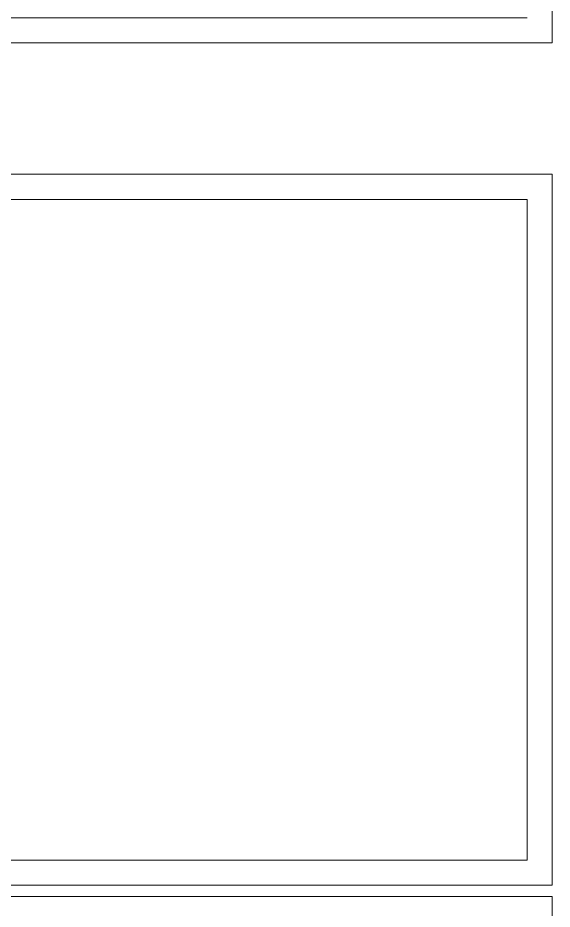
# Model space of a CAD drawing. Header units: inches. Extents: x -1851 to 6314, y -1304 to 4687.
# Drawn here: x -1555.2 to -1521.1, y 2076.6 to 2133.5 of the extents above; entities that cross this region are included whole.
import ezdxf

# ---------------------------------------------------------------- set-up
doc = ezdxf.new("R2010")
doc.units = ezdxf.units.IN
doc.header["$MEASUREMENT"] = 0
doc.layers.add('E-ARRY-TABL', color=9, linetype='Continuous')

# ---------------------------------------------------------------- blocks, each defined once
blk = doc.blocks.new('2.2.1_8 Mid Plan View')
at = {"color": 7, "linetype": 'Continuous', "lineweight": 15}
for p, q in [((-0.3006, -3.7368), (-0.3006, 2.6804)), ((3.5556, 2.6804), (0.3011, 2.6804)), ((0.3011, 2.6804), (0.3011, -3.7368)), ((23.3979, 2.6804), (20.1434, 2.6804)), ((23.3979, -3.7368), (23.3979, 2.6804)), ((23.4504, 2.6804), (23.4504, -3.7368)), ((26.705, 2.6804), (23.4504, 2.6804)), ((26.705, -3.7368), (26.705, 2.6804)), ((27.3067, 2.6804), (27.3067, -3.7368)), ((-0.4154, -3.622), (-0.4154, 2.5656)), ((23.5653, 2.5656), (23.5653, -3.622)), ((26.5902, 2.5656), (23.5653, 2.5656)), ((26.5902, -3.622), (26.5902, 2.5656)), ((27.4215, 2.5656), (27.4215, -3.622))]:
    blk.add_line(p, q, dxfattribs=at)

msp = doc.modelspace()

# ---------------------------------------------------------------- block references
at = {"layer": 'E-ARRY-TABL', "xscale": -13.95298604562408, "yscale": 13.95298604562408, "zscale": 13.95298604562408, "rotation": 270}
for p in [(-1558.49, 2127.74039), (-1558.49, 1750.93154)]:
    msp.add_blockref('2.2.1_8 Mid Plan View', p, dxfattribs=at)

doc.saveas('drawing.dxf')
